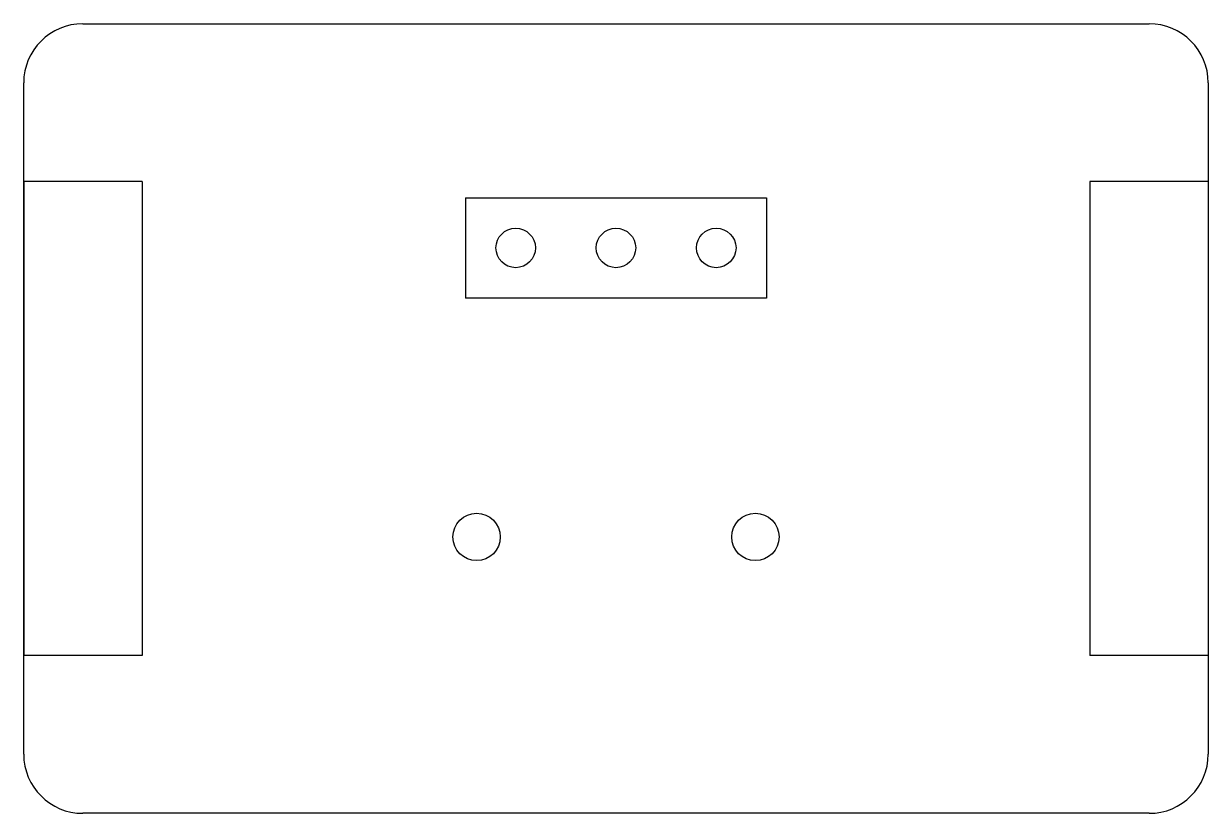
# Model space of a CAD drawing. Header units: millimetres. Extents: x 90.5 to 120.5, y 59.9 to 79.9.
import ezdxf

# ---------------------------------------------------------------- set-up
doc = ezdxf.new("R2010")
doc.units = ezdxf.units.MM
doc.header["$LTSCALE"] = 0.5
doc.linetypes.add('SLD-Solid', pattern=[0])

msp = doc.modelspace()

# ---------------------------------------------------------------- linework, layer by layer
at = {"color": 7, "linetype": 'SLD-Solid', "lineweight": 25}
for p, q in [((92.023, 79.887), (119.023, 79.887)), ((90.523, 61.387), (90.523, 78.387)), ((120.523, 78.387), (120.523, 61.387)), ((101.713, 75.477), (101.713, 72.937)), ((109.334, 75.477), (109.334, 72.937)), ((119.023, 59.887), (92.023, 59.887))]:
    msp.add_line(p, q, dxfattribs=at)
at = {"color": 1, "linetype": 'SLD-Solid'}
for p, q in [((93.523, 75.887), (90.523, 75.887)), ((90.523, 75.887), (90.523, 63.887)), ((93.523, 75.887), (93.523, 63.887)), ((120.523, 75.887), (117.523, 75.887)), ((117.523, 75.887), (117.523, 63.887)), ((120.523, 75.887), (120.523, 63.887)), ((93.523, 63.887), (90.523, 63.887)), ((120.523, 63.887), (117.523, 63.887))]:
    msp.add_line(p, q, dxfattribs=at)
for p, q in [((101.713, 75.477), (109.334, 75.477)), ((109.334, 72.937), (101.713, 72.937))]:
    msp.add_line(p, q)
for centre in [(102.983, 74.207), (105.523, 74.207), (108.063, 74.207)]:
    msp.add_circle(centre, 0.5)
at = {"color": 7, "linetype": 'SLD-Solid', "lineweight": 25}
for centre in [(101.993, 66.887), (109.053, 66.887)]:
    msp.add_circle(centre, 0.6, dxfattribs=at)
for centre, start, end in [((92.023, 78.387), 90, 180), ((119.023, 78.387), 0, 90), ((92.023, 61.387), 180, 270), ((119.023, 61.387), 270, 0)]:
    msp.add_arc(centre, 1.5, start, end, dxfattribs=at)

doc.saveas('drawing.dxf')
